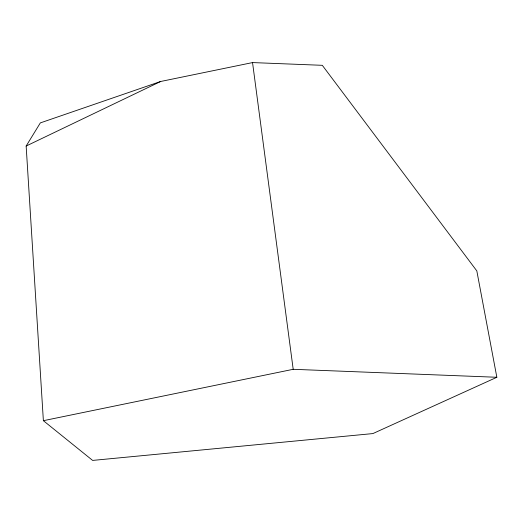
<?xml version="1.0" encoding="UTF-8"?>
<svg xmlns="http://www.w3.org/2000/svg" width="523" height="523" viewBox="0 0 523 523"><rect width="100%" height="100%" fill="white"/><g stroke="black" fill="none" stroke-linecap="round" stroke-linejoin="round"><path stroke-width="0.78" d="M26.15 146.035L40.33 122.905L160.666 81.483L252.544 62.583L322.305 65.316L476.819 270.901L496.85 377.273L372.892 433.58L92.63 460.417L43.376 420.688L26.15 146.035L160.666 81.483M43.376 420.688L293.194 369.303L496.85 377.273M252.544 62.583L293.194 369.303"/></g></svg>
